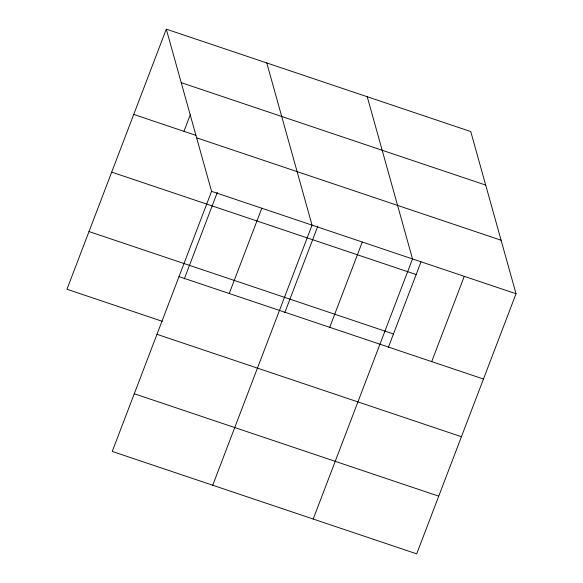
<?xml version="1.0" encoding="UTF-8"?>
<svg xmlns="http://www.w3.org/2000/svg" width="583" height="583" viewBox="0 0 583 583"><rect width="100%" height="100%" fill="white"/><g stroke="black" fill="none" stroke-linecap="round" stroke-linejoin="round"><path stroke-width="0.87" d="M166.293 29.15L211.571 191.333L112.242 451.439L416.707 553.85L516.035 293.745L470.758 131.561L166.293 29.15L66.965 289.255L162.329 321.328M183.958 131.328L190.408 114.443M184.286 278.929L217.35 192.346M229.236 293.519L261.803 208.233M212.715 485.238L312.043 225.133L266.766 62.942M284.759 312.728L317.822 226.138M329.716 327.311L362.276 242.032M313.195 519.03L412.516 258.925L367.239 96.742M388.278 347.548L421.021 261.811M431.704 361.62L464.272 276.335M181.233 82.669L485.697 185.081M133.726 114.436L195.881 135.343M196.624 137.814L501.089 240.225M211.571 191.333L516.035 293.745M111.696 172.123L416.16 274.535M88.995 231.56L393.459 333.972M179.003 276.619L483.467 379.03M156.973 334.314L461.437 436.718M134.272 393.751L438.737 496.162"/></g></svg>
